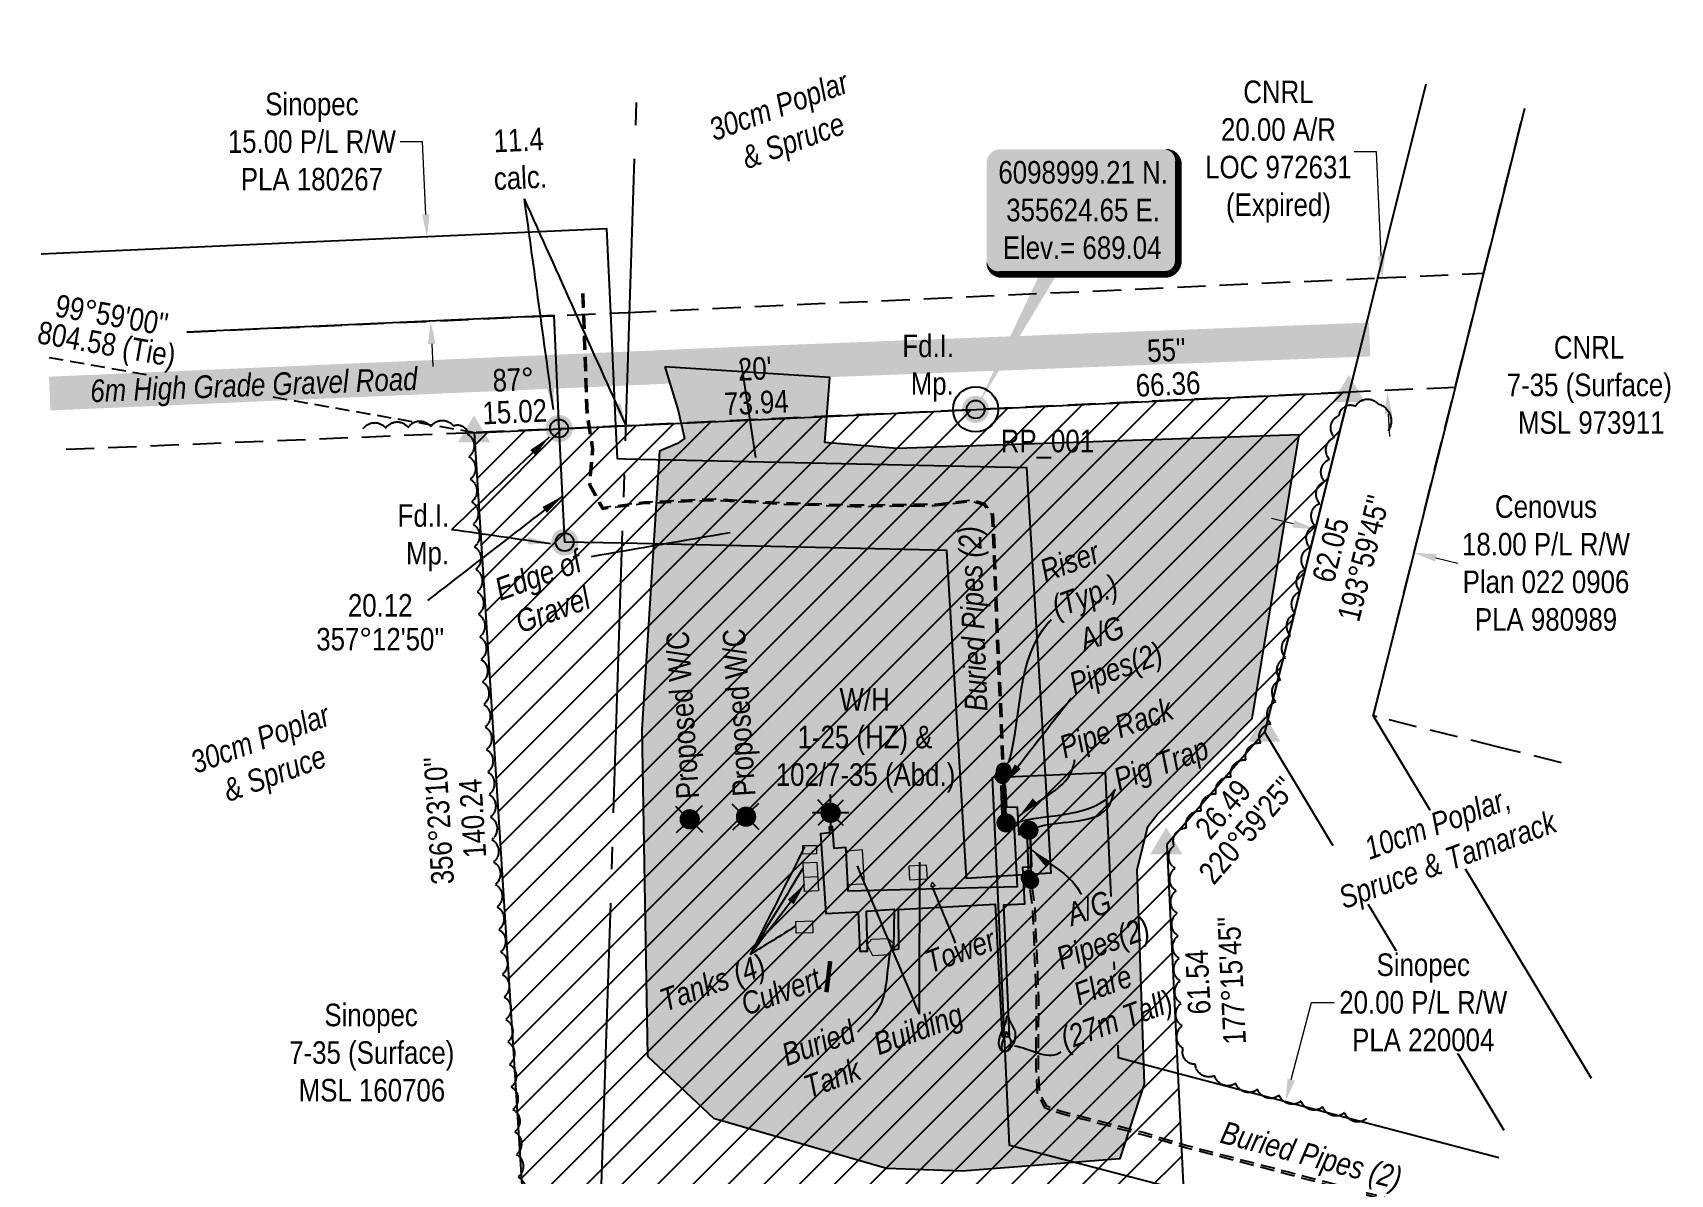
# Model space of a CAD drawing. Extents: x 354637 to 357387, y 6096975 to 6099235.
# Drawn here: x 356661 to 357387, y 6098508 to 6099013 of the extents above; entities that cross this region are included whole.
import ezdxf
from ezdxf.enums import TextEntityAlignment as Align

# ---------------------------------------------------------------- set-up
doc = ezdxf.new("R2010")
doc.units = 0
doc.header["$LTSCALE"] = 5
doc.header["$PDSIZE"] = 0.5
for name, pattern in [('0', [1, 1, 0]), ('foc-ACCESSROAD', [3.75, 2.5, -1.25]), ('foc-QUARTERLINE', [33, 25, -3, 2, -3]), ('foc-TIELINE', [1.875, 1.25, -0.625]), ('UG_PIPE', [1.875, 1.25, -0.625])]:
    doc.linetypes.add(name, pattern=pattern)
doc.layers.get('Defpoints').update_dxf_attribs({"color": 9})
for name, color, linetype in [('35', 37, 'Continuous'), ('ABADATA-DRILL-T', 8, 'Continuous'), ('AS-PIPE-AG', 44, 'Continuous'), ('AS-PIPE-UG', 44, 'UG_PIPE'), ('AS-PIPE-UG-T', 44, 'Continuous'), ('AS-ROADS', 254, 'Continuous'), ('AS-SYMBOL', 7, 'Continuous'), ('C-RW', 13, 'Continuous'), ('DETAIL-T', 7, 'Continuous'), ('F-AR', 190, 'foc-ACCESSROAD'), ('F-RW', 190, 'Continuous'), ('F-WS', 190, 'foc-ACCESSROAD'), ('L-BD', 7, 'Continuous'), ('L-MON', 1, 'Continuous'), ('L-SECQ', 8, 'foc-QUARTERLINE'), ('L-TIE', 7, 'foc-TIELINE'), ('P-PROPOSED', 10, 'Continuous'), ('P-PROPOSED-EXISTING-H', 59, 'Continuous'), ('T-BUSH', 110, '0'), ('T-BUSH-T', 110, 'Continuous')]:
    doc.layers.add(name, color=color, linetype=linetype)
for name, color, linetype, lineweight in [('AS-GENERAL', 48, 'Continuous', 18), ('C-RW-T', 13, 'Continuous', 9), ('C-WS-T', 13, 'Continuous', 9), ('F-AR-T', 190, 'Continuous', 9), ('F-RW-T', 190, 'Continuous', 9), ('F-WS-T', 190, 'Continuous', 9)]:
    doc.layers.add(name, color=color, linetype=linetype, lineweight=lineweight)
doc.styles.add('80', font='ARIALN.TTF', dxfattribs={"height": 10})
doc.styles.add('80CG', font='ARIALN.TTF', dxfattribs={"height": 10})
doc.styles.add('80L', font='ARIALN.TTF', dxfattribs={"height": 10})
doc.dimstyles.new('Compass 5 000', dxfattribs={"dimscale": 5, "dimtxt": 9, "dimasz": 2, "dimexe": 0.2, "dimexo": 0.0625, "dimgap": 0.5, "dimtad": 0, "dimtih": 1, "dimtoh": 1, "dimzin": 0, "dimdsep": 46, "dimtxsty": '80CG', "dimcen": 0.1, "dimse1": 1, "dimse2": 1, "dimclrd": 256, "dimclrt": 256, "dimaunit": 1, "dimadec": 4, "dimazin": 0, "dimtfac": 0.06, "dimtofl": 0, "dimtmove": 0, "dimatfit": 1, "dimfxl": 0.2, "dimtolj": 1, "dimtzin": 0, "dimlwd": -1, "dimarcsym": 0})

# ---------------------------------------------------------------- blocks, each defined once
blk = doc.blocks.new('fdia')
at = {"color": 255, "const_width": 1}
blk.add_lwpolyline([(-0.5, 0, 1), (0.5, 0, 1)], format="xyb", close=True, dxfattribs=at)
blk = doc.blocks.new('Fdiaa')
blk.add_blockref('fdia', (0, 0))
blk = doc.blocks.new('fdib')
at = {"color": 1, "const_width": 1.6}
blk.add_lwpolyline([(-0.4, 0, 1), (0.4, 0, 1)], format="xyb", close=True, dxfattribs=at)
at = {"color": 1}
blk.add_circle((0, 0), 0.8, dxfattribs=at)
blk = doc.blocks.new('Fdibb')
blk.add_blockref('fdib', (0, 0))
blk = doc.blocks.new('fdicc')
for name in ['Fdibb', 'Fdiaa']:
    blk.add_blockref(name, (0, 0))
blk = doc.blocks.new('FDI')
blk.add_blockref('fdicc', (0, 0))
blk = doc.blocks.new('*D40')
at = {"layer": 'Defpoints', "color": 0, "transparency": 16777216}
for p in [(357191.29, 6098901.32), (357259.56, 6098904.37), (357193.52, 6098851.38)]:
    blk.add_point(p, dxfattribs=at)
at = {"layer": 'F-AR-T', "transparency": 16777216}
for p, q in [((357257.04, 6098960.71), (357247.04, 6098960.71)), ((357259.11, 6098914.36), (357257.04, 6098960.71)), ((357262.24, 6098844.45), (357262.69, 6098834.46))]:
    blk.add_line(p, q, dxfattribs=at)
for points in [[(357260.78, 6098914.44), (357257.45, 6098914.29), (357259.56, 6098904.37)], [(357263.91, 6098844.52), (357260.58, 6098844.37), (357261.8, 6098854.44)]]:
    blk.add_solid(points, dxfattribs=at)
at = {"layer": 'F-AR-T', "transparency": 16777216, "insert": (357213.53, 6098960.71), "char_height": 10, "attachment_point": 5, "style": '80CG'}
blk.add_mtext('\\A1;CNRL\\P20.00 A/R\\PLOC 972631\\P(Expired)', dxfattribs=at)
blk = doc.blocks.new('*D41')
at = {"layer": 'C-RW-T', "transparency": 16777216}
for p, q in [((356834.16, 6098965.11), (356824.16, 6098965.11)), ((356835.6, 6098932.94), (356834.16, 6098965.11)), ((356838.17, 6098875.52), (356838.62, 6098865.53))]:
    blk.add_line(p, q, dxfattribs=at)
for points in [[(356837.27, 6098933.02), (356833.94, 6098932.87), (356836.05, 6098922.95)], [(356839.84, 6098875.59), (356836.51, 6098875.44), (356837.72, 6098885.51)]]:
    blk.add_solid(points, dxfattribs=at)
at = {"layer": 'Defpoints', "color": 0, "transparency": 16777216}
for p in [(356836.05, 6098922.95), (356774.56, 6098920.2), (356776.24, 6098882.75)]:
    blk.add_point(p, dxfattribs=at)
at = {"layer": 'C-RW-T', "transparency": 16777216, "insert": (356785.07, 6098965.11), "char_height": 10, "attachment_point": 5, "style": '80CG'}
blk.add_mtext('\\A1;Sinopec\\P15.00 P/L R/W\\PPLA 180267', dxfattribs=at)
blk = doc.blocks.new('STRIA')
blk.add_hatch(color=255).paths.add_polyline_path([(-0.04, 1.52), (-1.47, -0.87), (1.39, -0.87)])
blk = doc.blocks.new('STRIAA')
blk.add_blockref('STRIA', (0, 0))
blk = doc.blocks.new('STRIB')
at = {"color": 1}
blk.add_solid([(-1.12, -0.67), (-0.04, 1.13), (1.04, -0.67)], dxfattribs=at)
blk = doc.blocks.new('STRIBB')
blk.add_blockref('STRIB', (0, 0))
blk = doc.blocks.new('STRICC')
for name in ['STRIAA', 'STRIBB']:
    blk.add_blockref(name, (0, 0))
blk = doc.blocks.new('fdspike')
blk.add_blockref('STRICC', (0, 0))
blk = doc.blocks.new('GAS')
h = blk.add_hatch(color=255)
h.dxf.hatch_style = 1
edge = h.paths.add_edge_path()
edge.add_arc((0, 0), 0.9, 0, 360)
for p, q in [((0, 0.81), (0, 1.62)), ((-0.81, 0), (-1.62, 0)), ((-0.57, 0.57), (-1.14, 1.14)), ((0.57, 0.57), (1.14, 1.14)), ((1.62, 0), (0.81, 0)), ((-0.57, -0.57), (-1.14, -1.14)), ((0, -0.81), (0, -1.62)), ((1.14, -1.14), (0.57, -0.57))]:
    blk.add_line(p, q)
blk.add_circle((0, 0), 0.8)
blk = doc.blocks.new('*D42')
at = {"layer": 'Defpoints', "color": 0, "transparency": 16777216}
for p in [(357229.63, 6098792.57), (357273.6, 6098782.99), (357273.39, 6098782.13)]:
    blk.add_point(p, dxfattribs=at)
at = {"layer": 'F-RW-T', "transparency": 16777216}
for p, q in [((357220.11, 6098795.76), (357210.39, 6098798.08)), ((357283.32, 6098780.67), (357293.05, 6098778.35))]:
    blk.add_line(p, q, dxfattribs=at)
for points in [[(357220.5, 6098797.38), (357219.73, 6098794.14), (357229.84, 6098793.44)], [(357283.71, 6098782.29), (357282.94, 6098779.05), (357273.6, 6098782.99)]]:
    blk.add_solid(points, dxfattribs=at)
at = {"layer": 'F-RW-T', "transparency": 16777216, "insert": (357332.14, 6098778.35), "char_height": 10, "attachment_point": 5, "style": '80CG'}
blk.add_mtext('\\A1;Cenovus\\P18.00 P/L R/W\\PPlan 022 0906\\PPLA 980989', dxfattribs=at)
blk = doc.blocks.new('*D43')
at = {"layer": 'C-RW-T', "transparency": 16777216}
for p, q in [((357219.19, 6098549.48), (357228.18, 6098583.66)), ((357228.18, 6098583.66), (357238.18, 6098583.66)), ((357201.41, 6098481.85), (357198.87, 6098472.18))]:
    blk.add_line(p, q, dxfattribs=at)
for points in [[(357217.58, 6098549.9), (357220.81, 6098549.05), (357216.65, 6098539.81)], [(357199.8, 6098482.28), (357203.02, 6098481.43), (357203.95, 6098491.53)]]:
    blk.add_solid(points, dxfattribs=at)
at = {"layer": 'Defpoints', "color": 0, "transparency": 16777216}
for p in [(357274.47, 6098524.6), (357203.95, 6098491.53), (357261.78, 6098476.32)]:
    blk.add_point(p, dxfattribs=at)
at = {"layer": 'C-RW-T', "transparency": 16777216, "insert": (357277.72, 6098583.66), "char_height": 10, "attachment_point": 5, "style": '80CG', "bg_fill": 3, "box_fill_scale": 1.1, "bg_fill_color": 256, "bg_fill_true_color": 13158600, "bg_fill_transparency": 0}
blk.add_mtext('\\A1;Sinopec\\P20.00 P/L R/W\\PPLA 220004', dxfattribs=at)
blk = doc.blocks.new('riser')
h = blk.add_hatch(color=255)
h.dxf.hatch_style = 1
edge = h.paths.add_edge_path()
edge.add_arc((0, 0), 0.7, 0, 360)
blk.add_hatch(color=48).paths.add_polyline_path([(0.58, -0.15), (-0.58, -0.15, 0.774597)])
at = {"color": 48}
blk.add_line((-0.58, -0.15), (0.58, -0.15), dxfattribs=at)
blk.add_circle((0, 0), 0.6, dxfattribs=at)
blk = doc.blocks.new('PIG')
h = blk.add_hatch(color=255)
h.dxf.hatch_style = 1
edge = h.paths.add_edge_path()
edge.add_arc((0, 0), 0.85, 0, 360)
at = {"layer": 'AS-SYMBOL'}
h = blk.add_hatch(color=48, dxfattribs=at)
h.dxf.hatch_style = 1
h.paths.add_polyline_path([(-0.1, 0, 1), (-0.55, 0, 1)])
h = blk.add_hatch(color=48, dxfattribs=at)
h.dxf.hatch_style = 1
h.paths.add_polyline_path([(0.1, 0, 1), (0.55, 0, 1)])
at = {"layer": 'AS-SYMBOL', "color": 48}
for centre, radius in [((0, 0), 0.75), ((-0.33, 0), 0.225), ((0.33, 0), 0.225)]:
    blk.add_circle(centre, radius, dxfattribs=at)
blk = doc.blocks.new('FLARE')
h = blk.add_hatch(color=255)
h.dxf.hatch_style = 1
h.paths.add_polyline_path([(0.16, 2.41, 0.114147), (0.13, 2.43), (0.11, 2.44, 0.261551), (0.01, 2.42), (0, 2.41, 0.131268), (-0.03, 2.37), (-0.04, 2.35, 0.041497), (-0.05, 2.33), (-0.05, 2.29, 0.015174), (-0.05, 2.29), (-0.06, 2.24, 0.004376), (-0.06, 2.24), (-0.07, 2.18), (-0.08, 2.11), (-0.09, 2.05), (-0.1, 1.98), (-0.12, 1.91), (-0.14, 1.83), (-0.17, 1.76), (-0.19, 1.68), (-0.22, 1.61), (-0.26, 1.53), (-0.29, 1.46), (-0.32, 1.39), (-0.36, 1.32), (-0.39, 1.25, 0.000505), (-0.39, 1.25), (-0.43, 1.18, 0.002398), (-0.43, 1.18), (-0.46, 1.1, 0.004177), (-0.46, 1.1), (-0.5, 1.03, 0.005735), (-0.5, 1.03), (-0.53, 0.95, 0.006994), (-0.53, 0.95), (-0.56, 0.87, 0.00791), (-0.57, 0.87), (-0.6, 0.78, 0.008323), (-0.6, 0.78), (-0.63, 0.69, 0.008095), (-0.63, 0.68), (-0.66, 0.59, 0.008067), (-0.66, 0.59), (-0.68, 0.49, 0.008387), (-0.68, 0.49), (-0.7, 0.39, 0.009056), (-0.71, 0.38), (-0.72, 0.28, 0.010123), (-0.72, 0.28), (-0.74, 0.18, 0.011689), (-0.74, 0.18), (-0.75, 0.08, 0.013925), (-0.75, 0.08), (-0.75, -0.02, 0.016488), (-0.75, -0.02), (-0.75, -0.11, 0.017255), (-0.75, -0.12), (-0.74, -0.2, 0.01735), (-0.74, -0.2), (-0.73, -0.28, 0.017311), (-0.73, -0.29), (-0.71, -0.36, 0.01715), (-0.71, -0.36), (-0.69, -0.43, 0.016886), (-0.69, -0.44), (-0.66, -0.5, 0.016546), (-0.66, -0.5), (-0.63, -0.56, 0.016164), (-0.63, -0.56), (-0.6, -0.61, 0.016329), (-0.6, -0.62), (-0.57, -0.66, 0.018828), (-0.57, -0.67), (-0.54, -0.71, 0.022087), (-0.53, -0.71), (-0.5, -0.75, 0.025345), (-0.49, -0.76), (-0.46, -0.78, 0.028234), (-0.45, -0.79), (-0.42, -0.82, 0.030298), (-0.41, -0.82), (-0.37, -0.84, 0.031129), (-0.36, -0.85), (-0.32, -0.86, 0.030544), (-0.31, -0.87), (-0.27, -0.88, 0.028465), (-0.26, -0.88), (-0.22, -0.89, 0.025311), (-0.21, -0.89), (-0.16, -0.89, 0.02283), (-0.15, -0.89), (-0.11, -0.89, 0.021226), (-0.1, -0.89), (-0.05, -0.88, 0.020401), (-0.04, -0.88), (0, -0.87, 0.020299), (0.01, -0.87), (0.05, -0.85, 0.020911), (0.06, -0.85), (0.11, -0.83, 0.022277), (0.11, -0.83), (0.15, -0.81, 0.023712), (0.16, -0.8), (0.2, -0.78, 0.022408), (0.21, -0.78), (0.24, -0.75, 0.01993), (0.25, -0.74), (0.28, -0.72, 0.017146), (0.28, -0.71), (0.31, -0.68, 0.014211), (0.32, -0.68), (0.35, -0.64, 0.011221), (0.35, -0.64), (0.37, -0.61, 0.008212), (0.38, -0.61), (0.4, -0.57, 0.005172), (0.4, -0.57), (0.42, -0.54, 0.002523), (0.43, -0.54), (0.45, -0.5, 0.001671), (0.45, -0.5), (0.47, -0.47, 0.001229), (0.47, -0.47), (0.49, -0.44, 0.00075), (0.49, -0.44), (0.51, -0.41, 0.00026), (0.51, -0.41), (0.54, -0.37), (0.56, -0.34), (0.58, -0.3), (0.61, -0.27), (0.63, -0.23, 0.001311), (0.63, -0.23), (0.66, -0.19, 0.003726), (0.66, -0.19), (0.69, -0.15, 0.006065), (0.69, -0.14), (0.72, -0.1, 0.008452), (0.72, -0.1), (0.74, -0.05, 0.010991), (0.75, -0.05), (0.77, 0, 0.013767), (0.77, 0), (0.79, 0.05, 0.016839), (0.8, 0.05), (0.81, 0.1, 0.019104), (0.82, 0.11), (0.83, 0.15, 0.016987), (0.83, 0.16), (0.84, 0.21, 0.013636), (0.84, 0.21), (0.85, 0.26, 0.010244), (0.85, 0.27), (0.86, 0.31, 0.006846), (0.86, 0.32), (0.86, 0.37, 0.003419), (0.86, 0.37), (0.86, 0.41), (0.87, 0.46), (0.87, 0.5), (0.88, 0.54), (0.88, 0.59), (0.89, 0.63, 0.001278), (0.89, 0.63), (0.89, 0.67, 0.004735), (0.89, 0.67), (0.9, 0.71, 0.008354), (0.9, 0.72), (0.9, 0.76, 0.012059), (0.9, 0.76), (0.9, 0.8, 0.015712), (0.9, 0.81), (0.9, 0.85, 0.018457), (0.9, 0.85), (0.9, 0.89, 0.018102), (0.9, 0.9), (0.89, 0.94, 0.016533), (0.89, 0.95), (0.88, 0.99, 0.014576), (0.88, 0.99), (0.87, 1.03, 0.012435), (0.86, 1.04), (0.85, 1.08, 0.010283), (0.85, 1.09), (0.83, 1.13, 0.00824), (0.83, 1.13), (0.81, 1.18, 0.00638), (0.81, 1.18), (0.78, 1.23, 0.004735), (0.78, 1.23), (0.76, 1.29, 0.003388), (0.75, 1.29), (0.73, 1.34, 0.002345), (0.73, 1.34), (0.7, 1.4, 0.001492), (0.7, 1.4), (0.67, 1.46, 0.000746), (0.67, 1.46), (0.63, 1.51), (0.6, 1.57), (0.57, 1.62), (0.55, 1.68), (0.52, 1.73), (0.49, 1.78), (0.47, 1.83), (0.45, 1.87), (0.42, 1.92), (0.4, 1.97), (0.38, 2.02), (0.35, 2.08, 0.000332), (0.35, 2.08), (0.33, 2.13, 0.001849), (0.33, 2.13), (0.3, 2.19, 0.0038), (0.3, 2.19), (0.27, 2.24, 0.006473), (0.27, 2.24), (0.25, 2.29, 0.010865), (0.24, 2.3), (0.22, 2.34, 0.019524), (0.22, 2.34), (0.19, 2.38, 0.041077), (0.18, 2.39)])
at = {"color": 48, "flags": 128}
for points in [[(0.11, -0.72), (0.07, -0.74), (0.03, -0.76), (-0.02, -0.77), (-0.07, -0.78), (-0.11, -0.79), (-0.16, -0.79), (-0.2, -0.79), (-0.25, -0.78), (-0.29, -0.77), (-0.32, -0.76), (-0.36, -0.74), (-0.4, -0.71), (-0.43, -0.68), (-0.46, -0.65), (-0.49, -0.61), (-0.52, -0.56), (-0.54, -0.51), (-0.57, -0.46), (-0.59, -0.4), (-0.61, -0.33), (-0.63, -0.26), (-0.64, -0.19), (-0.65, -0.11), (-0.65, -0.02), (-0.65, 0.07), (-0.64, 0.17), (-0.63, 0.27), (-0.61, 0.36), (-0.58, 0.46), (-0.56, 0.56), (-0.53, 0.66), (-0.5, 0.75), (-0.47, 0.83), (-0.44, 0.91), (-0.41, 0.99), (-0.37, 1.06), (-0.34, 1.13), (-0.3, 1.2), (-0.27, 1.27), (-0.23, 1.34), (-0.2, 1.42), (-0.16, 1.49), (-0.13, 1.57), (-0.1, 1.65), (-0.07, 1.73), (-0.04, 1.8), (-0.02, 1.88), (0, 1.96), (0.01, 2.03), (0.02, 2.1), (0.03, 2.17), (0.04, 2.22), (0.05, 2.27), (0.05, 2.31), (0.06, 2.34), (0.08, 2.35), (0.09, 2.34), (0.11, 2.32), (0.13, 2.29), (0.16, 2.25), (0.18, 2.2), (0.21, 2.14), (0.24, 2.09), (0.26, 2.03), (0.29, 1.98), (0.31, 1.93), (0.33, 1.88), (0.36, 1.83), (0.38, 1.78), (0.41, 1.73), (0.43, 1.68), (0.46, 1.63), (0.49, 1.58), (0.52, 1.52), (0.55, 1.47), (0.58, 1.41), (0.61, 1.35), (0.64, 1.3), (0.67, 1.24), (0.69, 1.19), (0.72, 1.14), (0.74, 1.09), (0.75, 1.05), (0.77, 1), (0.78, 0.96), (0.79, 0.92), (0.8, 0.88), (0.8, 0.84), (0.8, 0.8), (0.8, 0.76), (0.8, 0.72), (0.79, 0.68), (0.79, 0.64), (0.78, 0.6), (0.78, 0.56), (0.77, 0.51), (0.77, 0.47), (0.76, 0.42), (0.76, 0.37), (0.76, 0.33), (0.75, 0.28), (0.74, 0.23), (0.73, 0.18), (0.72, 0.13), (0.7, 0.09), (0.68, 0.04), (0.66, 0), (0.63, -0.05), (0.61, -0.09), (0.58, -0.13), (0.55, -0.17), (0.53, -0.21), (0.5, -0.25), (0.48, -0.28), (0.45, -0.32), (0.43, -0.35), (0.41, -0.38), (0.39, -0.42), (0.37, -0.45), (0.34, -0.48), (0.32, -0.51), (0.3, -0.55), (0.27, -0.58), (0.24, -0.61), (0.21, -0.64), (0.18, -0.67), (0.15, -0.7)], [(0.02, -0.75), (-0.01, -0.76), (-0.03, -0.77), (-0.05, -0.78), (-0.08, -0.78), (-0.11, -0.79), (-0.13, -0.79), (-0.16, -0.79), (-0.18, -0.78), (-0.2, -0.78), (-0.23, -0.77), (-0.25, -0.76), (-0.26, -0.74), (-0.28, -0.73), (-0.3, -0.71), (-0.32, -0.69), (-0.33, -0.66), (-0.35, -0.63), (-0.36, -0.6), (-0.37, -0.57), (-0.39, -0.53), (-0.4, -0.49), (-0.4, -0.45), (-0.41, -0.41), (-0.41, -0.36), (-0.41, -0.31), (-0.4, -0.25), (-0.39, -0.2), (-0.38, -0.14), (-0.37, -0.09), (-0.36, -0.03), (-0.34, 0.02), (-0.32, 0.07), (-0.31, 0.12), (-0.29, 0.16), (-0.27, 0.21), (-0.25, 0.25), (-0.23, 0.29), (-0.21, 0.33), (-0.19, 0.37), (-0.17, 0.41), (-0.15, 0.45), (-0.14, 0.49), (-0.12, 0.53), (-0.1, 0.58), (-0.08, 0.62), (-0.07, 0.66), (-0.06, 0.71), (-0.05, 0.75), (-0.04, 0.79), (-0.03, 0.83), (-0.03, 0.87), (-0.02, 0.9), (-0.02, 0.93), (-0.01, 0.95), (-0.01, 0.96), (0, 0.97), (0.01, 0.96), (0.02, 0.95), (0.03, 0.94), (0.04, 0.91), (0.06, 0.88), (0.07, 0.86), (0.09, 0.82), (0.1, 0.79), (0.12, 0.76), (0.13, 0.74), (0.14, 0.71), (0.16, 0.68), (0.17, 0.65), (0.18, 0.63), (0.2, 0.6), (0.21, 0.57), (0.23, 0.54), (0.25, 0.51), (0.26, 0.47), (0.28, 0.44), (0.3, 0.41), (0.31, 0.38), (0.33, 0.35), (0.34, 0.32), (0.36, 0.29), (0.37, 0.27), (0.38, 0.24), (0.39, 0.22), (0.39, 0.19), (0.4, 0.17), (0.4, 0.15), (0.41, 0.13), (0.41, 0.1), (0.41, 0.08), (0.4, 0.06), (0.4, 0.04), (0.4, 0.01), (0.39, -0.01), (0.39, -0.03), (0.39, -0.06), (0.39, -0.08), (0.38, -0.11), (0.38, -0.14), (0.38, -0.16), (0.38, -0.19), (0.37, -0.22), (0.37, -0.24), (0.36, -0.27), (0.35, -0.3), (0.34, -0.32), (0.32, -0.35), (0.31, -0.37), (0.3, -0.4), (0.28, -0.42), (0.27, -0.44), (0.25, -0.46), (0.24, -0.48), (0.22, -0.5), (0.21, -0.52), (0.2, -0.54), (0.19, -0.56), (0.17, -0.58), (0.16, -0.6), (0.15, -0.61), (0.14, -0.63), (0.12, -0.65), (0.11, -0.67), (0.09, -0.69), (0.08, -0.7), (0.06, -0.72), (0.04, -0.74)]]:
    blk.add_lwpolyline(points, close=True, dxfattribs=at)
blk = doc.blocks.new('*U51')
h = blk.add_hatch(color=254)
edge = h.paths.add_edge_path()
edge.add_line((-36.5, -28.5), (36.5, -28.5))
edge.add_arc((36.5, -22.5), 6, 270, 360)
edge.add_line((42.5, -22.5), (42.5, 21))
edge.add_arc((36.5, 21), 6, 0, 90)
edge.add_line((36.5, 27), (-36.5, 27))
edge.add_arc((-36.5, 21), 6, 90, 180)
edge.add_line((-42.5, 21), (-42.5, -22.5))
edge.add_arc((-36.5, -22.5), 6, 180, 270)
at = {"color": 1, "flags": 128}
blk.add_lwpolyline([(-36.5, -28.5, 3, 3, 0), (36.5, -28.5, 3, 3, 0.414214), (42.5, -22.5, 3, 3, 0), (42.5, 21, 3, 0, 0.414214), (36.5, 27, 0, 0, 0), (-36.5, 27, 0, 0, 0.414214), (-42.5, 21, 0, 0, 0), (-42.5, -22.5, 0, 3, 0.414214)], format="xyseb", close=True, dxfattribs=at)
blk.add_lwpolyline([(-47.4, -88.36, 0, 10, 0), (0, 0, 5, 5, 0)], format="xyseb", dxfattribs=at)
at = {"color": 1, "style": '80'}
blk.add_attdef('ENTER_TEXT_001', (-35.99, -5), '', height=10, dxfattribs=at)
blk = doc.blocks.new('WC')
at = {"layer": 'L-MON'}
h = blk.add_hatch(color=255, dxfattribs=at)
h.dxf.hatch_style = 1
edge = h.paths.add_edge_path()
edge.add_arc((0, 0), 0.9, 0, 360)
at = {"layer": 'L-MON', "color": 240, "flags": 128}
for points in [[(-0.62, 0.5), (-1.23, 1.12)], [(0.52, 0.61), (1.13, 1.21)], [(-1.18, -1.18), (-0.56, -0.57)], [(1.16, -1.18), (0.56, -0.57)]]:
    blk.add_lwpolyline(points, dxfattribs=at)
at = {"layer": 'L-MON', "color": 240}
for radius in [0.8, 0.373]:
    blk.add_circle((0, 0), radius, dxfattribs=at)

msp = doc.modelspace()

# ---------------------------------------------------------------- hatches: boundary and pattern name
at = {"layer": 'AS-ROADS'}
h = msp.add_hatch(color=256, dxfattribs=at)
h.dxf.hatch_style = 1
h.paths.add_polyline_path([(356941.547, 6098865.331), (356947.394, 6098845.945), (356950.219, 6098833.585), (356947.109, 6098831.34), (356939.224, 6098827.92), (356931.269, 6098704.673), (356933.911, 6098559.813), (356963.059, 6098532.343), (357039.826, 6098510.178), (357073.266, 6098509.02), (357143.304, 6098514.473), (357154.196, 6098547.525), (357150.899, 6098642.49), (357155.561, 6098661.623), (357159.778, 6098666.9), (357201.956, 6098709.493), (357222.771, 6098835.223), (357044.536, 6098829.173), (357012.401, 6098831.765), (357014.734, 6098860.698)])
at = {"layer": 'P-PROPOSED-EXISTING-H'}
h = msp.add_hatch(dxfattribs=at)
h.set_pattern_fill('ANSI31', color=256, scale=3.499127, style=0)
h.set_pattern_definition([(45, (-3482.469, 3893.017), (-7.855764154, 7.855764154), [])])
h.paths.add_polyline_path([(357164.029, 6098653.67), (357207.464, 6098703.653), (357244.974, 6098854.14), (356857.186, 6098836.18), (356879.284, 6098486.358), (357067.632, 6098495.181), (357124.584, 6098497.821), (357171.376, 6098500.04)])

# ---------------------------------------------------------------- linework, layer by layer
at = {"layer": '35', "color": 3}
msp.add_circle((357079.286, 6098846.483), 10, dxfattribs=at)
at = {"layer": 'AS-GENERAL', "flags": 128}
for points in [[(357002.736, 6098649.4), (357002.704, 6098653.258), (357008.729, 6098653.238), (357008.806, 6098649.515)], [(357003.381, 6098632.805), (357002.844, 6098645.578), (357008.976, 6098645.898), (357009.584, 6098633.178)], [(357030.016, 6098636.19), (357029.221, 6098651.283), (357021.946, 6098650.773), (357022.631, 6098636.01)], [(357057.901, 6098638.403), (357057.486, 6098644.493), (357049.674, 6098644.123), (357050.006, 6098638.02)], [(357059.386, 6098635.045), (357060.066, 6098637.033), (357061.374, 6098635.168)], [(357007.109, 6098614.528), (356999.689, 6098614.395), (356999.539, 6098619.598), (357007.016, 6098619.863)], [(357040.836, 6098604.735), (357033.656, 6098604.383), (357031.179, 6098609.283), (357033.279, 6098611.638), (357040.529, 6098611.973), (357042.824, 6098609.935), (357040.836, 6098604.735)]]:
    msp.add_lwpolyline(points, close=True, dxfattribs=at)
msp.add_lwpolyline([(357003.112, 6098639.192), (357009.28, 6098639.538)], dxfattribs=at)
at = {"layer": 'AS-GENERAL', "const_width": 2, "flags": 128}
msp.add_lwpolyline([(357013.154, 6098588.205), (357014.829, 6098602)], dxfattribs=at)
at = {"layer": 'AS-PIPE-AG', "flags": 128}
for points in [[(357091.174, 6098683.968), (357092.004, 6098663.528)], [(357091.759, 6098686.53), (357092.784, 6098663.253)], [(357101.996, 6098660.085), (357102.716, 6098638.913)], [(357103.951, 6098637.415), (357103.676, 6098658.4)]]:
    msp.add_lwpolyline(points, dxfattribs=at)
at = {"layer": 'AS-PIPE-AG'}
msp.add_lwpolyline([(357021.976, 6098650.777), (357021.74, 6098652.29), (357016.593, 6098651.892), (357015.851, 6098661.575), (357014.351, 6098661.3), (357014.528, 6098658.869), (357010.592, 6098658.446), (357012.956, 6098623.059), (357027.229, 6098623.851), (357028.003, 6098606.35), (357031.333, 6098606.424), (357030.947, 6098624.12), (357043.13, 6098624.962), (357042.889, 6098607.029), (357045.286, 6098607.444), (357045.061, 6098624.917), (357044.982, 6098624.92), (357087.991, 6098627.216), (357091.024, 6098568.405), (357094.355, 6098568.523), (357091.741, 6098626.913), (357101.057, 6098627.348), (357100.266, 6098643.648), (357104.185, 6098643.975), (357103.656, 6098658.381), (357098.564, 6098658.015), (357097.919, 6098670.096), (357093.175, 6098670.155), (357092.581, 6098679.519), (357090.449, 6098679.467), (357091.01, 6098662.715), (357096.18, 6098663.056), (357097.648, 6098634.972), (357022.777, 6098632.966)], close=True, dxfattribs=at)
at = {"layer": 'AS-PIPE-UG', "flags": 128}
for points in [[(356904.784, 6098897.821), (356906.651, 6098844.748), (356909.097, 6098829.006), (356907.792, 6098813.119), (356913.731, 6098802.328), (356932.402, 6098804.905), (356963.846, 6098806.203), (356992.783, 6098804.591), (357025.738, 6098803.466), (357061.507, 6098803.874), (357077.936, 6098805.776), (357082.974, 6098804.173), (357086.334, 6098799.982), (357086.952, 6098787.811), (357088.382, 6098748.844), (357089.932, 6098715.726), (357091.174, 6098683.968)], [(356905.469, 6098897.845), (356907.334, 6098844.813), (356909.786, 6098829.03), (356908.491, 6098813.268), (356914.104, 6098803.07), (356932.341, 6098805.588), (356963.851, 6098806.888), (356992.814, 6098805.275), (357025.746, 6098804.15), (357061.464, 6098804.558), (357078.004, 6098806.473), (357083.379, 6098804.763), (357087.006, 6098800.238), (357087.636, 6098787.84), (357089.066, 6098748.873), (357090.616, 6098715.755), (357091.759, 6098686.53)], [(357265.991, 6098494.673), (357217.739, 6098507.415), (357172.274, 6098519.288), (357153.826, 6098524.85), (357116.436, 6098534.53), (357110.124, 6098536.87), (357106.701, 6098543.198), (357106.149, 6098554.22), (357106.271, 6098585.678), (357104.656, 6098625.4), (357104.654, 6098625.41), (357102.716, 6098638.913)], [(357266.251, 6098495.656), (357217.997, 6098508.399), (357172.549, 6098520.267), (357154.1, 6098525.83), (357116.741, 6098535.502), (357110.836, 6098537.691), (357107.705, 6098543.479), (357107.166, 6098554.244), (357107.288, 6098585.697), (357105.668, 6098625.546), (357105.653, 6098625.607), (357103.958, 6098637.416)]]:
    msp.add_lwpolyline(points, dxfattribs=at)
at = {"layer": 'AS-ROADS', "const_width": 14.996, "flags": 128}
msp.add_lwpolyline([(357253.951, 6098877.475), (356975.376, 6098866.798), (356668.829, 6098853.504)], dxfattribs=at)
at = {"layer": 'AS-ROADS', "flags": 128}
msp.add_lwpolyline([(356941.547, 6098865.331), (356947.394, 6098845.945), (356950.219, 6098833.585), (356947.109, 6098831.34), (356939.224, 6098827.92), (356931.269, 6098704.673), (356933.911, 6098559.813), (356963.059, 6098532.343), (357039.826, 6098510.178), (357073.266, 6098509.02), (357143.304, 6098514.473), (357154.196, 6098547.525), (357150.899, 6098642.49), (357155.561, 6098661.623), (357159.778, 6098666.9), (357201.956, 6098709.493), (357222.771, 6098835.223), (357044.536, 6098829.173), (357012.401, 6098831.765), (357014.734, 6098860.698)], close=True, dxfattribs=at)
msp.add_lwpolyline([(356975.376, 6098866.798), (356981.669, 6098825.198)], dxfattribs=at)
at = {"layer": 'C-RW'}
for points in [[(356665.032, 6098915.386), (356915.67, 6098926.611), (356917.41, 6098889.15), (356919.729, 6098839.216), (356920.406, 6098824.666), (356923.752, 6098824.594), (357101.875, 6098820.751), (357110.076, 6098684.456), (357112.698, 6098640.901), (357088.708, 6098639.458), (357075.298, 6098638.652), (357066.548, 6098784.035), (357054.481, 6098784.296)], [(357054.481, 6098784.296), (356922.548, 6098787.142), (356897.126, 6098787.69), (356894.748, 6098838.098), (356892.454, 6098888.049), (356729.658, 6098880.756)], [(357094.298, 6098520.218), (357088.799, 6098639.372), (357086.772, 6098683.29), (357110.167, 6098684.37), (357136.719, 6098685.596), (357139.256, 6098630.641)], [(357140.59, 6098601.737), (357140.758, 6098598.08)], [(357142.294, 6098564.802), (357142.551, 6098559.244), (357169.431, 6098552.14), (357311.298, 6098514.947)], [(357298.593, 6098466.637), (357171.848, 6098499.968), (357094.298, 6098520.218)]]:
    msp.add_lwpolyline(points, dxfattribs=at)
at = {"layer": 'F-AR'}
msp.add_lwpolyline([(356729.658, 6098880.759), (356925.238, 6098889.512), (357257.582, 6098904.741), (357304.462, 6098906.839), (357300.909, 6098892.577), (357291.854, 6098856.237), (357244.974, 6098854.14), (356857.186, 6098836.18), (356670.369, 6098828.423)], dxfattribs=at)
at = {"layer": 'F-RW'}
for points in [[(357313.619, 6098526.886), (357207.426, 6098703.438), (357244.974, 6098854.14), (357253.999, 6098890.361), (357257.582, 6098904.741), (357262.2, 6098923.276), (357279.007, 6098990.731)], [(357322.655, 6098979.856), (357309.11, 6098925.492), (357304.462, 6098906.839), (357300.909, 6098892.577), (357291.854, 6098856.237), (357255.582, 6098710.654), (357256.301, 6098709.459), (357352.165, 6098550.071)]]:
    msp.add_lwpolyline(points, dxfattribs=at)
at = {"layer": 'F-WS'}
msp.add_lwpolyline([(357338.984, 6098689.87), (357311.107, 6098696.817), (357257.229, 6098710.243), (357255.582, 6098710.654), (357291.854, 6098856.237), (357300.909, 6098892.577), (357304.462, 6098906.839), (357309.11, 6098925.492), (357322.655, 6098979.856)], dxfattribs=at)
at = {"layer": 'L-SECQ', "flags": 128}
msp.add_lwpolyline([(356908.214, 6098337.864), (356929.203, 6098991.414)], dxfattribs=at)
at = {"layer": 'L-TIE', "flags": 128}
for points in [[(356711.811, 6098861.769), (356667.665, 6098869.539)], [(356857.186, 6098836.18), (356766.69, 6098852.109)]]:
    msp.add_lwpolyline(points, dxfattribs=at)
at = {"layer": 'P-PROPOSED', "flags": 128}
msp.add_lwpolyline([(357067.632, 6098495.181), (356879.284, 6098486.358), (356857.186, 6098836.18), (357244.974, 6098854.14), (357207.464, 6098703.653), (357164.029, 6098653.67), (357171.376, 6098500.04), (357124.65, 6098497.852, -0.1977355)], format="xyb", close=True, dxfattribs=at)
at = {"layer": 'T-BUSH', "flags": 128}
for points in [[(357252.527, 6098532.164, -0.5205671), (357242.875, 6098534.767, -0.5205671), (357233.222, 6098537.371, -0.5205671), (357223.57, 6098539.975, -0.5205671), (357213.917, 6098542.578, -0.5205671), (357204.265, 6098545.182, -0.5205671), (357194.612, 6098547.785, -0.5205671), (357185.287, 6098551.168, -0.5205671), (357176.677, 6098556.249, -0.5205671), (357171.284, 6098563.263, -0.5205671), (357170.838, 6098573.251, -0.5205671), (357170.391, 6098583.238, -0.5205671), (357169.945, 6098593.226, -0.5205671), (357169.498, 6098603.213, -0.5205671), (357169.052, 6098613.201, -0.5205671), (357168.606, 6098623.189, -0.5205671), (357168.159, 6098633.176, -0.5205671), (357167.713, 6098643.164, -0.5205671), (357167.266, 6098653.151, -0.5205671), (357172.748, 6098661.059, -0.5205671), (357179.335, 6098668.58, -0.5205671), (357185.922, 6098676.101, -0.5205671), (357192.509, 6098683.621, -0.5205671), (357199.096, 6098691.142, -0.5205671), (357205.684, 6098698.663, -0.5205671), (357210.132, 6098707.267, -0.5205671), (357212.301, 6098717.026, -0.5205671), (357214.471, 6098726.786, -0.5205671), (357216.64, 6098736.545, -0.5205671), (357218.809, 6098746.304, -0.5205671), (357220.978, 6098756.064, -0.5205671), (357223.147, 6098765.823, -0.5205671), (357225.316, 6098775.583, -0.5205671), (357227.485, 6098785.342, -0.5205671), (357229.654, 6098795.101, -0.5205671), (357231.823, 6098804.861, -0.5205671), (357233.992, 6098814.62, -0.5205671), (357236.161, 6098824.379, -0.5205671), (357238.33, 6098834.139, -0.5205671), (357240.499, 6098843.898, -0.5205671), (357247.733, 6098847.952, -0.5205671), (357257.681, 6098848.95, -0.5205671), (357262.103, 6098836.94, -0.5205671)], [(356807.799, 6098837.848, -0.5205671), (356817.791, 6098838.183, -0.5205671), (356827.783, 6098838.519, -0.5205671), (356837.775, 6098838.854, -0.5205671), (356847.767, 6098839.19, -0.5205671), (356854.115, 6098835.525, -0.5205671), (356854.71, 6098825.545, -0.5205671), (356855.306, 6098815.565, -0.5205671), (356855.901, 6098805.585, -0.5205671), (356856.497, 6098795.606, -0.5205671), (356857.092, 6098785.626, -0.5205671), (356857.687, 6098775.646, -0.5205671), (356858.283, 6098765.666, -0.5205671), (356858.878, 6098755.687, -0.5205671), (356859.474, 6098745.707, -0.5205671), (356860.069, 6098735.727, -0.5205671), (356860.665, 6098725.747, -0.5205671), (356861.26, 6098715.768, -0.5205671), (356861.856, 6098705.788, -0.5205671), (356862.451, 6098695.808, -0.5205671), (356863.046, 6098685.828, -0.5205671), (356863.642, 6098675.849, -0.5205671), (356864.237, 6098665.869, -0.5205671), (356864.848, 6098655.89, -0.5205671), (356865.628, 6098645.923, -0.5205671), (356866.408, 6098635.956, -0.5205671), (356867.189, 6098625.989, -0.5205671), (356867.969, 6098616.022, -0.5205671), (356868.749, 6098606.055, -0.5205671), (356869.529, 6098596.088, -0.5205671), (356870.309, 6098586.121, -0.5205671), (356871.09, 6098576.154, -0.5205671), (356871.87, 6098566.187, -0.5205671), (356872.65, 6098556.22, -0.5205671), (356873.43, 6098546.253, -0.5205671), (356874.21, 6098536.286, -0.5205671), (356874.991, 6098526.319, -0.5205671), (356875.771, 6098516.352, -0.5205671), (356876.551, 6098506.385, -0.5205671), (356877.331, 6098496.418, -0.5205671), (356878.111, 6098486.451, -0.5205671), (356885.058, 6098483.503, -0.5205671), (356895.042, 6098484.014, -0.5205671), (356905.027, 6098484.525, -0.5205671), (356915.011, 6098485.036, -0.5205671), (356924.995, 6098485.547, -0.5205671), (356934.98, 6098486.058, -0.5205671), (356944.964, 6098486.569, -0.5205671), (356954.949, 6098487.08, -0.5205671), (356964.933, 6098487.591, -0.5205671), (356974.918, 6098488.102, -0.5205671), (356984.902, 6098488.613, -0.5205671), (356994.887, 6098489.124, -0.5205671), (357004.871, 6098489.635, -0.5205671), (357014.855, 6098490.146, -0.5205671), (357024.84, 6098490.657, -0.5205671), (357034.824, 6098491.168, -0.5205671), (357044.809, 6098491.679, -0.5205671), (357054.793, 6098492.19, -0.5205671), (357064.778, 6098492.701, -0.5205671), (357074.762, 6098493.211, -0.5205671), (357084.747, 6098493.722, -0.5205671), (357094.731, 6098494.233, -0.5205671), (357104.715, 6098494.744, -0.5205671), (357114.7, 6098495.255, -0.5205671), (357124.684, 6098495.766, -0.5205671), (357134.669, 6098496.277, -0.5205671), (357144.645, 6098496.637, -0.5205671), (357154.516, 6098495.05, -0.5205671), (357164.386, 6098493.462, -0.5205671), (357174.257, 6098491.875, -0.5205671), (357184.128, 6098490.287, -0.5205671), (357193.998, 6098488.7, -0.5205671), (357203.757, 6098486.53, -0.5205671), (357213.515, 6098484.352, -0.5205671), (357223.272, 6098482.175, -0.5205671), (357233.03, 6098479.997, -0.5205671), (357241.84, 6098478.031, -0.5205671)]]:
    msp.add_lwpolyline(points, format="xyb", dxfattribs=at)

# ---------------------------------------------------------------- block references
at = {"layer": 'ABADATA-DRILL-T', "xscale": 4.99875285, "yscale": 4.99875285, "zscale": 4.99875285}
msp.add_blockref('GAS', (357014.979, 6098667.73), dxfattribs=at)
at = {"layer": 'AS-SYMBOL', "xscale": 4.99875285, "yscale": 4.99875285, "zscale": 4.99875285}
for name, p in [('riser', (357091.759, 6098686.53)), ('riser', (357091.174, 6098683.968)), ('PIG', (357092.784, 6098663.253)), ('PIG', (357102.906, 6098660.023)), ('riser', (357102.716, 6098638.913)), ('riser', (357103.951, 6098637.415)), ('FLARE', (357092.896, 6098565.785))]:
    msp.add_blockref(name, p, dxfattribs=at)
at = {"layer": 'DETAIL-T', "color": 3}
ref = msp.add_blockref('*U51', (357126.673, 6098934.807), dxfattribs=dict(at, xscale=0.999639827, yscale=0.999639827, zscale=0.999639827))
ref.add_attrib('ENTER_TEXT_001', '6098999.21 N.', (357089.391, 6098946.575), dxfattribs={"layer": '0', "color": 1, "height": 9.9964, "style": '80'})
ref.add_attrib('ENTER_TEXT_002', '355624.65 E.', (357092.865, 6098929.874), dxfattribs={"layer": '0', "color": 1, "height": 9.9964, "style": '80'})
ref.add_attrib('ENTER_TEXT_003', 'Elev.= 689.04', (357091.321, 6098913.172), dxfattribs={"layer": '0', "color": 1, "height": 9.9964, "style": '80'})
at = {"layer": 'L-MON'}
for name, p, xscale, yscale, zscale in [('fdspike', (357244.974, 6098854.14), 4.99875285, 4.99875285, 4.99875285), ('FDI', (357079.286, 6098846.483), 4.99875285, 4.99875285, 4.99875285), ('fdspike', (356857.186, 6098836.18), 4.99875285, 4.99875285, 4.99875285), ('FDI', (356894.676, 6098838.035), 4.99875285, 4.99875285, 4.99875285), ('FDI', (356897.126, 6098787.69), 5, 5, 5), ('fdspike', (357207.464, 6098703.653), 4.99875285, 4.99875285, 4.99875285), ('WC', (356952.561, 6098664.84), 5, 5, 12.496882125), ('WC', (356977.528, 6098665.996), 5, 5, 12.496882125), ('fdspike', (357164.029, 6098653.67), 4.99875285, 4.99875285, 4.99875285)]:
    msp.add_blockref(name, p, dxfattribs=dict(at, xscale=xscale, yscale=yscale, zscale=zscale))

# ---------------------------------------------------------------- texts
at = {"layer": '35', "color": 3, "style": '80'}
msp.add_attdef('RP_001', (357090.433, 6098827.487), 'RP', height=10, dxfattribs=at)
at = {"layer": 'ABADATA-DRILL-T', "insert": (356988.637, 6098722.971), "char_height": 9.99751, "attachment_point": 1, "style": '80L'}
msp.add_mtext_dynamic_manual_height_columns('\\pi30.319;W/H \\P\\pi11.728;1-25 (HZ) & \\P\\pi2.0617;102/7-35 (Abd.)', width=81.78486, gutter_width=50, heights=[0], dxfattribs=at)
at = {"layer": 'AS-GENERAL', "char_height": 9.99751, "attachment_point": 1, "style": '80L'}
for s, width, insert, rotation in [('\\pi0.54555;{\\fArial Narrow|b0|i1|c0|p34;6m High Grade Gravel Road}', 145.8367, (356686.091, 6098859.597), 2.195015), ('\\pi11.094;{\\fArial Narrow|b0|i1|c0|p34;Edge of \\P\\pi14.749;Gravel}', 62.6078, (356854.718, 6098767.214), 20), ('\\pi1.0936;{\\fArial Narrow|b0|i1|c0|p34;Riser \\P\\pi0.53784;(Typ.)}', 29.34966, (357105.695, 6098778.859), 20), ('{\\fArial Narrow|b0|i1|c0|p34;Pig Trap}', 57.53442, (357139.449, 6098686.8), 20), ('{\\fArial Narrow|b0|i1|c0|p34;Tower}', 32.91719, (357055.774, 6098605.861), 20), ('{\\fArial Narrow|b0|i1|c0|p34;Tanks (4)}', 49.81774, (356938.276, 6098588.917), 20), ('{\\fArial Narrow|b0|i1|c0|p34;Culvert}', 36.82578, (356974.167, 6098587.076), 20), ('\\pi12.282;{\\fArial Narrow|b0|i1|c0|p34;Flare\\P\\pi-0.047389;(27m Tall)}', 49.81774, (357110.149, 6098587.487), 20), ('{\\fArial Narrow|b0|i1|c0|p34;Building}', 40.82988, (357032.981, 6098569.606), 20), ('\\pi8.3271;{\\fArial Narrow|b0|i1|c0|p34;Buried \\P\\pi12.586;Tank}', 49.81774, (356984.475, 6098561.909), 20)]:
    msp.add_mtext_dynamic_manual_height_columns(s, width=width, gutter_width=50, heights=[0], dxfattribs=dict(at, insert=insert, rotation=rotation))
at = {"layer": 'AS-PIPE-AG', "char_height": 9.99751, "attachment_point": 1, "rotation": 20, "style": '80L'}
for s, insert in [('\\pi16.659;{\\fArial Narrow|b0|i1|c0|p34;A/G \\P\\pi5.7441;Pipes(2)}', (357108.61, 6098742.861)), ('\\pi0.33278;{\\fArial Narrow|b0|i1|c0|p34;Pipe Rack}', (357115.04, 6098701.002)), ('\\pi16.659;{\\fArial Narrow|b0|i1|c0|p34;A/G \\P\\pi5.7441;Pipes(2)}', (357102.905, 6098621.166))]:
    msp.add_mtext_dynamic_manual_height_columns(s, width=52.91719, gutter_width=50, heights=[0], dxfattribs=dict(at, insert=insert))
at = {"layer": 'AS-PIPE-UG-T', "char_height": 9.99751, "attachment_point": 1, "style": '80L'}
for insert, rotation in [((357074.803, 6098706.787), 92.101654), ((357184.161, 6098532.753), 345.20706)]:
    msp.add_mtext_dynamic_manual_height_columns('\\pi5.7429;{\\fArial Narrow|b0|i1|c0|p34;Buried Pipes (2)}', width=92.4411, gutter_width=50, heights=[0], dxfattribs=dict(at, insert=insert, rotation=rotation))
at = {"layer": 'C-WS-T', "insert": (356766.103, 6098583.122), "char_height": 9.99751, "attachment_point": 1, "style": '80L'}
msp.add_mtext_dynamic_manual_height_columns('\\pi24.519;Sinopec\\P\\pi8.9086;7-35 (Surface)\\P\\pi13.123;MSL 160706', width=89.79792, gutter_width=50, heights=[0], dxfattribs=at)
at = {"layer": 'F-WS-T', "insert": (357314.41, 6098879.005), "char_height": 9.99751, "attachment_point": 1, "style": '80L'}
msp.add_mtext_dynamic_manual_height_columns('\\pi21.217;CNRL\\P\\pi0.3216;7-35 (Surface)\\P\\pi5.3238;MSL 973911', width=72.62387, gutter_width=50, heights=[0], dxfattribs=at)
at = {"layer": 'L-BD', "style": '80L'}
for s, height, rotation, p in [("99°59'00''", 9.9975, 350.0172, (356696.371, 6098888.317)), ('804.58 (Tie)', 9.99751, 350.0172, (356693.902, 6098874.287)), ("55''", 9.9975, 2.6517, (357163.892, 6098872.711)), ("20'", 9.9975, 2.6517, (356981.409, 6098864.532)), ('87°', 9.9975, 2.6517, (356874.31, 6098859.701)), ('66.36', 9.9975, 2.6517, (357164.585, 6098857.731)), ('15.02', 9.9975, 2.6517, (356874.969, 6098845.47)), ('73.94', 9.9975, 2.6517, (356982.103, 6098849.552)), ("193°59'45''", 9.99751, 76.0039, (357251.203, 6098780.56)), ('62.05', 9.9975, 76.0039, (357236.652, 6098784.186)), ("356°23'10''", 9.99751, 93.6144, (356841.322, 6098664.263)), ('140.24', 9.9975, 93.6144, (356856.288, 6098665.208)), ('26.49', 9.9975, 49.0092, (357188.942, 6098669.331)), ("220°59'25''", 9.99751, 49.0092, (357199.695, 6098659.986)), ("177°15'45''", 9.99751, 92.7381, (357192.816, 6098593.391)), ('61.54', 9.9975, 92.7381, (357177.837, 6098592.675))]:
    msp.add_text(s, height=height, rotation=rotation, dxfattribs=at).set_placement(p, align=Align.MIDDLE)
at = {"layer": 'L-BD', "insert": (356876.47, 6098970.898), "char_height": 9.9975, "width": 22.67279, "attachment_point": 2, "rotation": 2.6517, "style": '80L'}
msp.add_mtext('11.4\\Pcalc.', dxfattribs=at)
at = {"layer": 'L-BD', "insert": (356785.272, 6098764.661), "char_height": 9.99751, "width": 59.22631, "attachment_point": 1, "line_spacing_factor": 0.9, "style": '80L'}
msp.add_mtext("\\pi15.746;20.12 \\P\\pi1.7449;357°12'50''", dxfattribs=at)
at = {"layer": 'L-BD', "char_height": 9.99751, "attachment_point": 1, "rotation": 93.6144, "style": '80L'}
for insert in [(356946.733, 6098673.552), (356971.71, 6098674.7)]:
    msp.add_mtext_dynamic_manual_height_columns('Proposed W/C', width=82.46617, gutter_width=50, heights=[0], dxfattribs=dict(at, insert=insert))
at = {"layer": 'L-MON', "char_height": 9.99751, "attachment_point": 1, "style": '80L'}
for insert in [(357045.74, 6098879.649), (356822.008, 6098804.46)]:
    msp.add_mtext_dynamic_manual_height_columns('\\pi1.067;Fd.I.\\P\\pi4.7837;Mp.', width=22.04407, gutter_width=50, heights=[0], dxfattribs=dict(at, insert=insert))
at = {"layer": 'T-BUSH-T', "char_height": 10, "attachment_point": 1, "rotation": 20, "style": '80L'}
for insert in [(356958.166, 6098974.053), (356728.309, 6098693.634)]:
    msp.add_mtext_dynamic_manual_height_columns('\\pi1.9896;{\\fArial Narrow|b0|i1|c0|p34;30cm Poplar \\P\\pi11.362;& Spruce}', width=68.65858, gutter_width=50.012, heights=[0], dxfattribs=dict(at, insert=insert))

# ---------------------------------------------------------------- dimensions: what is measured, and where the dimension line sits
at = {"layer": 'C-RW-T'}
dim = msp.add_linear_dim(base=(356836.047, 6098922.955), p1=(356776.235, 6098882.752), p2=(356774.558, 6098920.201), angle=92.564384, text='Sinopec\\P15.00 P/L R/W\\PPLA 180267', dimstyle='Compass 5 000', dxfattribs=at)
dim.commit()
dim.dimension.update_dxf_attribs({"geometry": '*D41', "text_midpoint": (356785.074, 6098965.106), "dimtype": 161})
at = {"layer": 'F-AR-T'}
dim = msp.add_linear_dim(base=(357259.562, 6098904.372), p1=(357193.521, 6098851.38), p2=(357191.287, 6098901.317), angle=92.562279, text='CNRL\\P20.00 A/R\\PLOC 972631\\P(Expired)', dimstyle='Compass 5 000', dxfattribs=at)
dim.commit()
dim.dimension.update_dxf_attribs({"geometry": '*D40', "text_midpoint": (357213.528, 6098960.707), "dimtype": 161})
at = {"layer": 'F-RW-T'}
dim = msp.add_aligned_dim(p1=(357229.634, 6098792.573), p2=(357273.39, 6098782.129), distance=0.889, text='Cenovus\\P18.00 P/L R/W\\PPlan 022 0906\\PPLA 980989', dimstyle='Compass 5 000', dxfattribs=at)
dim.commit()
dim.dimension.update_dxf_attribs({"geometry": '*D42', "text_midpoint": (357332.136, 6098778.351)})

# ---------------------------------------------------------------- leaders
at = {"layer": 'AS-GENERAL', "path_type": 1}
for points in [[(356970.435, 6098791.856), (356908.824, 6098781.225)], [(357094.18, 6098690.463), (357111.358, 6098751.688), (357112.852, 6098753.33)], [(357096.201, 6098663.078), (357140.731, 6098677.531), (357141.244, 6098678.263)], [(357107.122, 6098661.552), (357138.569, 6098671.089), (357141.244, 6098678.263)], [(357054.409, 6098645.9), (357054.276, 6098578.533)], [(357002.689, 6098642.989), (356979.372, 6098604.91)], [(357003.478, 6098636.107), (356979.372, 6098604.91)], [(357059.999, 6098635.066), (357070.258, 6098610.011)], [(356999.605, 6098617.466), (356979.372, 6098604.91)], [(357041.411, 6098606.274), (357036.14, 6098580.916), (357026.902, 6098570.49)], [(357096.525, 6098564.472), (357116.372, 6098561.268), (357117.173, 6098561.713)]]:
    msp.add_leader(points, dimstyle='Compass 5 000', override={"dimgap": 0.5, "dimtad": 0}, dxfattribs=at)
for points in [[(357003.512, 6098652.611), (356979.372, 6098604.91)], [(357026.727, 6098644.204), (357054.276, 6098578.533)]]:
    msp.add_leader(points, dimstyle='Compass 5 000', dxfattribs=at)
at = {"layer": 'AS-PIPE-AG', "path_type": 1}
for points in [[(357091.834, 6098680.295), (357121.716, 6098718.614)], [(357098.469, 6098666.058), (357122.828, 6098688.982), (357123.257, 6098691.41)], [(357104.149, 6098651.274), (357125.224, 6098633.153), (357126.108, 6098631.533)]]:
    msp.add_leader(points, dimstyle='Compass 5 000', override={"dimgap": 0.5, "dimtad": 0}, dxfattribs=at)
at = {"layer": 'L-BD', "path_type": 1}
for points in [[(356924.363, 6098839.478), (356879.271, 6098939.887)], [(356892.113, 6098846.458), (356879.271, 6098939.887)], [(356896.166, 6098808.047), (356836.363, 6098761.846)]]:
    msp.add_leader(points, dimstyle='Compass 5 000', override={"dimgap": 0.5, "dimtad": 0}, dxfattribs=at)
at = {"layer": 'L-MON', "path_type": 1}
for points in [[(356890.251, 6098834.177), (356846.987, 6098793.195)], [(356890.774, 6098786.917), (356846.987, 6098793.195)]]:
    msp.add_leader(points, dimstyle='Compass 5 000', override={"dimgap": 0.5, "dimtad": 0}, dxfattribs=at)

# ---------------------------------------------------------------- next in the draw order: dimensions: what is measured, and where the dimension line sits
at = {"layer": 'C-RW-T'}
dim = msp.add_linear_dim(base=(357203.953, 6098491.525), p1=(357274.473, 6098524.601), p2=(357261.776, 6098476.319), angle=255.266307, text='Sinopec\\P20.00 P/L R/W\\PPLA 220004', dimstyle='Compass 5 000', override={"dimtfill": 1}, dxfattribs=at)
dim.commit()
dim.dimension.update_dxf_attribs({"geometry": '*D43', "text_midpoint": (357277.723, 6098583.663), "dimtype": 161})

# ---------------------------------------------------------------- next in the draw order: texts
at = {"layer": 'T-BUSH-T', "insert": (357232.396, 6098649.616), "char_height": 10, "attachment_point": 1, "rotation": 20, "style": '80L', "bg_fill": 3, "box_fill_scale": 1.15, "bg_fill_color": 256, "bg_fill_true_color": 256, "bg_fill_transparency": 0}
msp.add_mtext_dynamic_manual_height_columns('\\pi19.344;{\\fArial Narrow|b0|i1|c0|p34;10cm Poplar, \\P\\pi1.1481;Spruce & Tamarack}', width=103.32623, gutter_width=50.012, heights=[0], dxfattribs=at)

doc.saveas('drawing.dxf')
